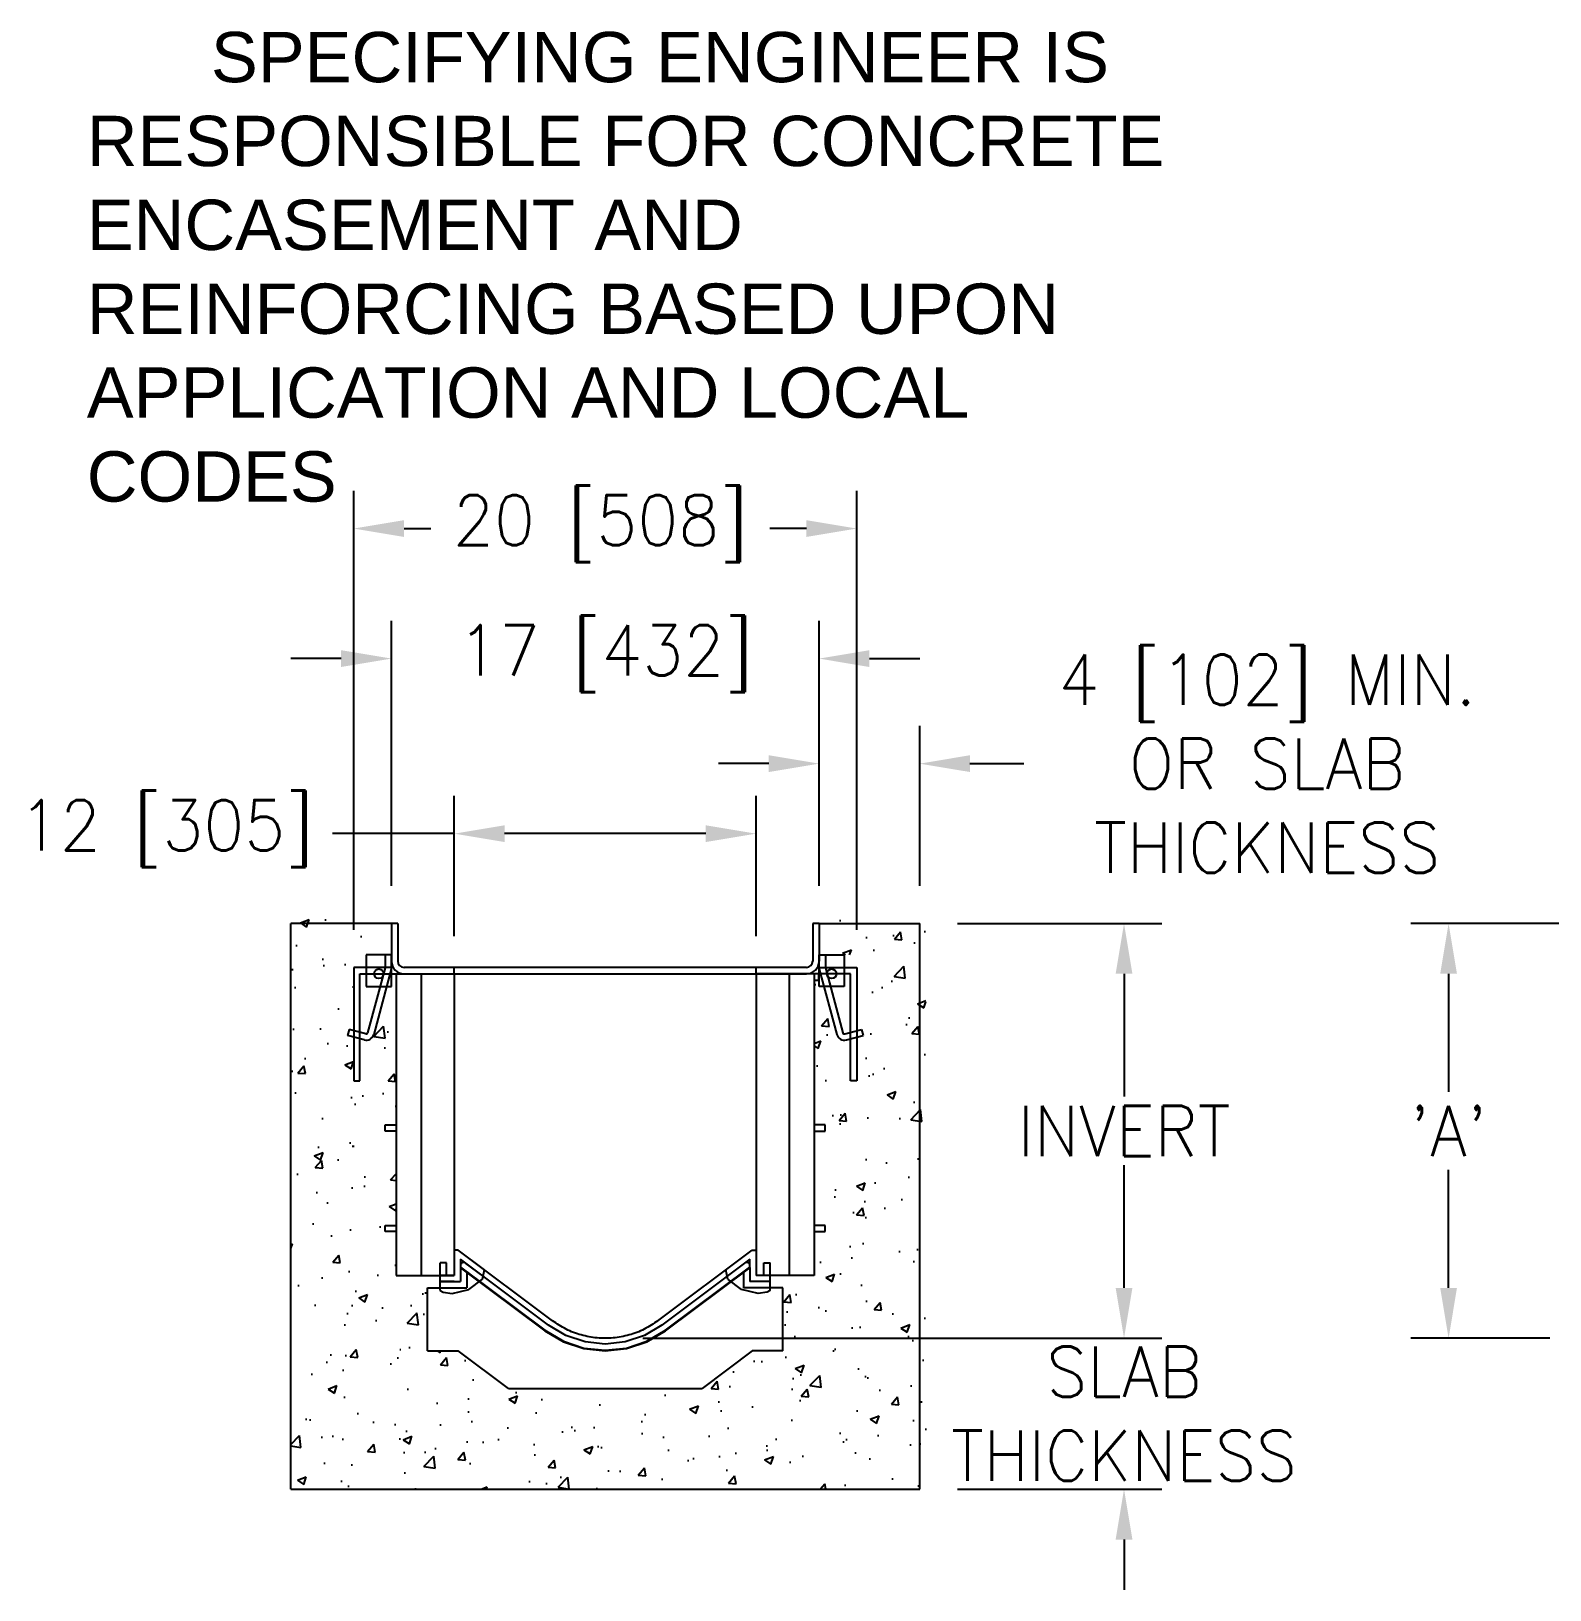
# Model space of a CAD drawing. Extents: x -2 to 148, y 0 to 64.
# Drawn here: x -2 to 58.4, y 0 to 62 of the extents above; entities that cross this region are included whole.
import ezdxf

# ---------------------------------------------------------------- set-up
doc = ezdxf.new("R2010")
doc.units = 0
doc.header["$LTSCALE"] = 0.75
doc.header["$MEASUREMENT"] = 0
doc.layers.get('0').update_dxf_attribs({"linetype": 'CONTINUOUS'})
doc.layers.get('DEFPOINTS').update_dxf_attribs({"linetype": 'CONTINUOUS'})
for name, color, linetype in [('BASE', 7, 'CONTINUOUS'), ('FRAME', 7, 'CONTINUOUS'), ('SIDEWALL', 7, 'CONTINUOUS')]:
    doc.layers.add(name, color=color, linetype=linetype)
doc.styles.add('Sales', font='romans.shx', dxfattribs={"width": 0.95})
doc.dimstyles.new('Sales Drawing', dxfattribs={"dimscale": 4, "dimtxt": 0.5, "dimasz": 0.5, "dimexe": 0.375, "dimexo": 0.375, "dimgap": 0.09, "dimtad": 0, "dimtih": 1, "dimtoh": 1, "dimdec": 4, "dimzin": 0, "dimdsep": 46, "dimlunit": 5, "dimtxsty": 'Sales', "dimcen": 0.09, "dimclrd": 256, "dimclre": 256, "dimadec": 0, "dimazin": 0, "dimtfac": 0.95, "dimtdec": 4, "dimtofl": 0, "dimtmove": 0, "dimatfit": 3, "dimfxl": 0, "dimtolj": 1, "dimtzin": 0, "dimlwd": -1, "dimlwe": -1, "dimarcsym": 0})

# ---------------------------------------------------------------- blocks, each defined once
blk = doc.blocks.new('*D2')
for p, q in [((60.402, 26.488), (52.876, 26.488)), ((54.376, 24.488), (54.376, 19.794)), ((54.376, 12), (54.376, 16.693)), ((58.402, 10), (52.876, 10))]:
    blk.add_line(p, q)
for points in [[(54.043, 24.488), (54.709, 24.488), (54.376, 26.488)], [(54.043, 12), (54.709, 12), (54.376, 10)]]:
    blk.add_solid(points)
at = {"layer": 'DEFPOINTS', "color": 0}
for p in [(61.902, 26.488), (54.376, 10), (59.902, 10)]:
    blk.add_point(p, dxfattribs=at)
at = {"color": 0, "insert": (54.376, 18.244), "char_height": 2, "attachment_point": 5, "style": 'Sales'}
blk.add_mtext("\\A1;'A'", dxfattribs=at)
blk = doc.blocks.new('*D4')
for p, q in [((34.849, 26.488), (42.973, 26.488)), ((41.473, 24.488), (41.473, 19.604)), ((41.473, 12), (41.473, 16.884)), ((22.346, 10), (42.973, 10))]:
    blk.add_line(p, q)
for points in [[(41.139, 24.488), (41.806, 24.488), (41.473, 26.488)], [(41.139, 12), (41.806, 12), (41.473, 10)]]:
    blk.add_solid(points)
at = {"layer": 'DEFPOINTS', "color": 0}
for p in [(33.349, 26.488), (20.846, 10), (41.473, 10)]:
    blk.add_point(p, dxfattribs=at)
at = {"color": 0, "insert": (41.473, 18.244), "char_height": 2, "attachment_point": 5, "style": 'Sales'}
blk.add_mtext('\\A1;INVERT', dxfattribs=at)
blk = doc.blocks.new('*D5')
for p, q in [((41.473, 12), (41.473, 14)), ((22.346, 10), (42.973, 10)), ((34.849, 4), (42.973, 4)), ((41.473, 2), (41.473, 0))]:
    blk.add_line(p, q)
for points in [[(41.139, 12), (41.806, 12), (41.473, 10)], [(41.139, 2), (41.806, 2), (41.473, 4)]]:
    blk.add_solid(points)
at = {"layer": 'DEFPOINTS', "color": 0}
for p in [(20.846, 10), (33.349, 4), (41.473, 4)]:
    blk.add_point(p, dxfattribs=at)
at = {"color": 0, "insert": (41.473, 7), "char_height": 2, "attachment_point": 5, "style": 'Sales'}
blk.add_mtext('\\A1;SLAB\\PTHICKNESS', dxfattribs=at)
blk = doc.blocks.new('*D6')
for p, q in [((29.349, 27.988), (29.349, 34.34)), ((33.349, 27.988), (33.349, 34.34)), ((27.349, 32.84), (25.349, 32.84)), ((35.349, 32.84), (37.485, 32.84))]:
    blk.add_line(p, q)
for points in [[(27.349, 33.174), (27.349, 32.507), (29.349, 32.84)], [(35.349, 33.174), (35.349, 32.507), (33.349, 32.84)]]:
    blk.add_solid(points)
at = {"layer": 'DEFPOINTS', "color": 0}
for p in [(33.349, 32.84), (29.349, 26.488), (33.349, 26.488)]:
    blk.add_point(p, dxfattribs=at)
at = {"color": 0, "insert": (47.164, 32.84), "char_height": 2, "attachment_point": 5, "style": 'Sales'}
blk.add_mtext('\\A1;4 [102] MIN.\\POR SLAB\\PTHICKNESS', dxfattribs=at)
blk = doc.blocks.new('*D7')
for p, q in [((14.846, 25.988), (14.846, 31.557)), ((26.846, 25.988), (26.846, 31.557)), ((14.846, 30.057), (10.004, 30.057)), ((24.846, 30.057), (16.846, 30.057))]:
    blk.add_line(p, q)
for points in [[(16.846, 30.39), (16.846, 29.724), (14.846, 30.057)], [(24.846, 30.39), (24.846, 29.724), (26.846, 30.057)]]:
    blk.add_solid(points)
at = {"layer": 'DEFPOINTS', "color": 0}
for p in [(14.846, 30.057), (14.846, 24.488), (26.846, 24.488)]:
    blk.add_point(p, dxfattribs=at)
at = {"color": 0, "insert": (3.401, 30.057), "char_height": 2, "attachment_point": 5, "style": 'Sales'}
blk.add_mtext('\\A1;12 [305]', dxfattribs=at)
blk = doc.blocks.new('*D8')
for p, q in [((12.349, 27.988), (12.349, 38.516)), ((29.349, 27.988), (29.349, 38.516)), ((10.349, 37.016), (8.349, 37.016)), ((31.349, 37.016), (33.349, 37.016))]:
    blk.add_line(p, q)
for points in [[(10.349, 37.349), (10.349, 36.682), (12.349, 37.016)], [(31.349, 37.349), (31.349, 36.682), (29.349, 37.016)]]:
    blk.add_solid(points)
at = {"layer": 'DEFPOINTS', "color": 0}
for p in [(12.349, 37.016), (12.349, 26.488), (29.349, 26.488)]:
    blk.add_point(p, dxfattribs=at)
at = {"color": 0, "insert": (20.856, 37.016), "char_height": 2, "attachment_point": 5, "style": 'Sales'}
blk.add_mtext('\\A1;17 [432]', dxfattribs=at)
blk = doc.blocks.new('*D10')
for p, q in [((10.849, 26.238), (10.849, 43.685)), ((30.849, 26.238), (30.849, 43.685)), ((12.849, 42.185), (13.919, 42.185)), ((28.849, 42.185), (27.396, 42.185))]:
    blk.add_line(p, q)
for points in [[(12.849, 42.518), (12.849, 41.852), (10.849, 42.185)], [(28.849, 42.518), (28.849, 41.852), (30.849, 42.185)]]:
    blk.add_solid(points)
at = {"layer": 'DEFPOINTS', "color": 0}
for p in [(10.849, 42.185), (10.849, 24.738), (30.849, 24.738)]:
    blk.add_point(p, dxfattribs=at)
at = {"color": 0, "insert": (20.657, 42.185), "char_height": 2, "attachment_point": 5, "style": 'Sales'}
blk.add_mtext('\\A1;20 [508]', dxfattribs=at)

msp = doc.modelspace()

# ---------------------------------------------------------------- hatches: boundary and pattern name
h = msp.add_hatch()
h.set_pattern_fill('AR-CONC', color=256, scale=0.5, style=0)
h.set_pattern_definition([(50, (16.9506, -24.5908), (3.5863, -0.31376), [0.375, -4.125]), (355, (16.9506, -24.5908), (-0.69376, 3.76096), [0.3, -3.3]), (100.4514, (17.2494, -24.617), (2.89255, 3.4472), [0.3187, -3.5057]), (46.184, (16.9506, -23.591), (5.3362, -0.8276), [0.5625, -6.1875]), (96.636, (17.395, -23.66), (4.6733, 4.8706), [0.47805, -5.25856]), (351.184, (16.9506, -23.591), (4.6733, 4.8706), [0.45, -4.95]), (21, (17.4506, -23.8408), (2.98454, -2.0131), [0.375, -4.125]), (326, (17.4506, -23.8408), (1.21658, 3.62575), [0.3, -3.3]), (71.4514, (17.6993, -24.0086), (4.20111, 1.61265), [0.3187, -3.5057]), (37.5, (16.9506, -24.5908), (0.0608, 1.66447), [0, -3.26, 0, -3.35, 0, -3.3125]), (7.5, (16.9506, -24.5908), (1.31535, 1.97206), [0, -1.91, 0, -3.185, 0, -1.2625]), (327.5, (15.8356, -24.5908), (2.669112, -0.112774), [0, -1.25, 0, -3.9, 0, -5.175]), (317.5, (15.3356, -24.5908), (2.91593, 0.50052), [0, -1.625, 0, -2.59, 0, -3.675])])
h.paths.add_polyline_path([(33.59875, 4), (33.59875, 26.73771), (29.59875, 26.73771), (29.59875, 25.23771), (30.59875, 25.23771), (30.59875, 24.73771), (31.09875, 24.73771), (31.09875, 22.22564), (31.28495, 22.27553), (31.34965, 22.03405), (31.09875, 21.96682), (31.09875, 20.23771), (30.84875, 20.23771), (30.84875, 21.89983), (30.68558, 21.85611, -0.41421356), (30.30285, 22.07708), (29.79089, 23.98771), (29.59875, 23.98771), (29.59875, 24.23771), (29.15571, 24.23771), (29.15571, 18.48771), (29.59571, 18.48771), (29.59571, 18.23771), (29.15571, 18.23771), (29.15571, 14.48771), (29.59571, 14.48771), (29.59571, 14.23771), (29.15571, 14.23771), (29.15571, 12.5), (27.40571, 12.5), (27.40571, 12), (27.90571, 12), (27.90571, 9.5), (26.68571, 9.5), (24.69515, 8), (16.99628, 8), (15.00571, 9.5), (13.78571, 9.5), (13.78571, 12), (14.28571, 12), (14.28571, 12.25), (14.28571, 12.25), (14.28571, 12.25), (14.28571, 12.5), (12.53571, 12.5), (12.53571, 14.23771), (12.09571, 14.23771), (12.09571, 14.48771), (12.53571, 14.48771), (12.53571, 18.23771), (12.09571, 18.23771), (12.09571, 18.48771), (12.53571, 18.48771), (12.53571, 24.23771), (12.34875, 24.23771), (12.34875, 23.98771), (12.15661, 23.98771), (11.64466, 22.07708, -0.41421356), (11.26192, 21.85611), (11.09875, 21.89983), (11.09875, 20.23771), (10.84875, 20.23771), (10.84875, 21.96682), (10.59785, 22.03405), (10.66255, 22.27553), (10.84875, 22.22564), (10.84875, 24.73771), (11.34875, 24.73771), (11.34875, 25.23771), (12.34875, 25.23771), (12.34875, 26.73771), (8.34875, 26.73771), (8.34875, 4)])

# ---------------------------------------------------------------- linework, layer by layer
for p, q in [((12.34875, 26.48771), (8.34875, 26.48771)), ((8.34875, 4), (8.34875, 26.48771)), ((29.34875, 26.48771), (33.34875, 26.48771)), ((33.34875, 4), (33.34875, 26.48771)), ((8.34875, 4), (33.34875, 4))]:
    msp.add_line(p, q)
at = {"layer": 'BASE', "linetype": 'Continuous'}
for p, q in [((14.84571, 13.50005), (14.84571, 12.5)), ((15.00571, 13.50005), (14.84571, 13.50005)), ((14.84571, 13.50005), (14.84571, 12.5)), ((15.00571, 13.50005), (14.84571, 13.50005)), ((18.74811, 10.69811), (15.00571, 13.50005)), ((16.05342, 12.71563), (15.00571, 13.50005)), ((15.09571, 13.14078), (15.09571, 12.8285)), ((18.59811, 10.51881), (15.09571, 13.14078)), ((15.09571, 13.14078), (15.09571, 12.8285)), ((22.94332, 10.69811), (26.68571, 13.50005)), ((26.59571, 13.14078), (23.09332, 10.51881)), ((26.59571, 12.8285), (26.59571, 13.14078)), ((26.68571, 13.50005), (26.84571, 13.50005)), ((26.84571, 13.50005), (26.84571, 12.5)), ((14.53571, 13), (14.28571, 13)), ((14.28571, 11.9003), (14.28571, 13)), ((14.53571, 13), (14.28571, 13)), ((14.84571, 12.5), (14.28571, 12.5)), ((14.84571, 12.5), (14.28571, 12.5)), ((14.53571, 12.5), (14.53571, 13)), ((14.53571, 12.5), (14.53571, 13)), ((15.09571, 12.89105), (15.09571, 12.5)), ((15.09571, 12.8285), (18.44828, 10.31869)), ((15.09571, 12.80768), (15.09571, 12.25)), ((15.09571, 12.80768), (15.09571, 12.25)), ((15.09571, 12.8051), (18.44828, 10.29529)), ((15.99591, 12.46687), (15.29563, 12.99112)), ((15.34571, 12.64134), (15.85435, 12.26056)), ((15.34571, 12.64134), (15.34571, 12)), ((15.34571, 12.61794), (15.83861, 12.24895)), ((15.96752, 12.34411), (16.05342, 12.71563)), ((23.24315, 10.31869), (26.59571, 12.8285)), ((23.24315, 10.29529), (26.59571, 12.8051)), ((25.72391, 12.34411), (25.63801, 12.71563)), ((26.34571, 12.64134), (26.34571, 12)), ((26.59571, 12.80768), (26.59571, 12.25)), ((27.40571, 12.5), (26.84571, 12.5)), ((27.15571, 13), (27.40571, 13)), ((27.15571, 12.5), (27.15571, 13)), ((27.40571, 11.9003), (27.40571, 13)), ((13.78571, 9.5), (13.78571, 12)), ((13.78571, 12), (15.34571, 12)), ((14.28571, 12.25), (15.09571, 12.25)), ((14.28571, 12.25), (15.09571, 12.25)), ((14.84571, 12.25), (14.28571, 12.25)), ((14.28571, 11.9003), (14.40212, 11.83838)), ((14.40212, 11.83838), (14.75685, 11.78164)), ((14.75685, 11.78164), (15.4239, 11.94281)), ((15.4239, 11.94281), (15.96752, 12.34411)), ((26.26753, 11.94281), (25.72391, 12.34411)), ((26.93458, 11.78164), (26.26753, 11.94281)), ((27.90571, 12), (26.34571, 12)), ((27.40571, 12.25), (26.59571, 12.25)), ((27.28931, 11.83838), (26.93458, 11.78164)), ((27.40571, 11.9003), (27.28931, 11.83838)), ((27.90571, 9.5), (27.90571, 12)), ((13.78571, 9.5), (15.00571, 9.5)), ((16.99628, 8), (15.00571, 9.5)), ((26.68571, 9.5), (24.69515, 8)), ((27.90571, 9.5), (26.68571, 9.5)), ((16.99628, 8), (24.69515, 8))]:
    msp.add_line(p, q, dxfattribs=at)
for points in [[(18.44828, 10.31869), (19.18382, 9.88226), (19.99533, 9.61215), (20.84571, 9.52073), (21.6961, 9.61215), (22.50761, 9.88226), (23.24315, 10.31869)], [(18.44828, 10.29529), (19.18382, 9.85886), (19.99533, 9.58876), (20.84571, 9.49733), (21.6961, 9.58876), (22.50761, 9.85886), (23.24315, 10.29529)], [(23.09332, 10.51881), (22.40375, 10.10965), (21.64295, 9.85643), (20.84571, 9.77071), (20.04848, 9.85643), (19.28768, 10.10965), (18.59811, 10.51881)]]:
    msp.add_lwpolyline(points, dxfattribs=at)
for centre, start, end in [((15.22071, 12.89105), 53.1806265, 180), ((26.47071, 12.89105), 0, 126.8193735)]:
    msp.add_arc(centre, 0.125, start, end, dxfattribs=at)
msp.add_spline([(22.94332, 10.69811), (22.39638, 10.36214), (21.79741, 10.13175), (21.16653, 10.0146), (20.5249, 10.0146), (19.89401, 10.13175), (19.29505, 10.36214), (18.74811, 10.69811)], degree=3, dxfattribs=at)
at = {"layer": 'FRAME'}
for p, q in [((12.59875, 26.48771), (12.34875, 26.48771)), ((12.34875, 26.48771), (12.34875, 24.98771)), ((12.59875, 26.48771), (12.59875, 24.98771)), ((29.09875, 26.48771), (29.09875, 24.98771)), ((29.34875, 26.48771), (29.09875, 26.48771)), ((29.34875, 26.48771), (29.34875, 24.98771)), ((12.34875, 25.23771), (11.34875, 25.23771)), ((11.34875, 25.23771), (11.34875, 23.98771)), ((12.09875, 25.23771), (12.09875, 24.74594)), ((12.34875, 23.98771), (12.34875, 25.23771)), ((29.34875, 25.23771), (30.34875, 25.23771)), ((29.34875, 23.98771), (29.34875, 25.23771)), ((29.59875, 25.23771), (29.59875, 24.74594)), ((30.34875, 25.23771), (30.34875, 23.98771)), ((12.34875, 24.73771), (10.84875, 24.73771)), ((10.84875, 24.73771), (10.84875, 20.23771)), ((11.09875, 20.23771), (11.09875, 24.48771)), ((11.09875, 24.48771), (12.34875, 24.48771)), ((12.09662, 24.72976), (11.40318, 22.14178)), ((12.34023, 24.673), (11.64466, 22.07708)), ((28.84875, 24.73771), (12.84875, 24.73771)), ((12.84875, 24.48771), (28.84875, 24.48771)), ((14.84875, 24.48771), (14.84875, 24.73771)), ((26.84875, 24.48771), (26.84875, 24.73771)), ((29.34875, 24.73771), (30.84875, 24.73771)), ((30.59875, 24.48771), (29.34875, 24.48771)), ((29.35727, 24.673), (30.05285, 22.07708)), ((29.60088, 24.72976), (30.29433, 22.14178)), ((30.59875, 20.23771), (30.59875, 24.48771)), ((30.84875, 24.73771), (30.84875, 20.23771)), ((11.34875, 23.98771), (12.34875, 23.98771)), ((30.34875, 23.98771), (29.34875, 23.98771)), ((10.66255, 22.27553), (10.59785, 22.03405)), ((11.26192, 21.85611), (10.59785, 22.03405)), ((11.32663, 22.09759), (10.66255, 22.27553)), ((30.37087, 22.09759), (31.03495, 22.27553)), ((30.43558, 21.85611), (31.09965, 22.03405)), ((31.03495, 22.27553), (31.09965, 22.03405)), ((10.84875, 20.23771), (11.09875, 20.23771)), ((30.84875, 20.23771), (30.59875, 20.23771))]:
    msp.add_line(p, q, dxfattribs=at)
for centre in [(11.84875, 24.48771), (29.84875, 24.48771)]:
    msp.add_circle(centre, 0.19, dxfattribs=at)
for centre, radius, start, end in [((12.84875, 24.98771), 0.5, 180, 270), ((12.84875, 24.98771), 0.25, 180, 270), ((28.84875, 24.98771), 0.25, 270, 0), ((28.84875, 24.98771), 0.5, 270, 0), ((12.03625, 24.74594), 0.0625, 345, 0), ((29.66125, 24.74594), 0.3125, 180, 195), ((29.66125, 24.74594), 0.0625, 180, 195), ((11.3428, 22.15796), 0.3125, 255, 345), ((11.3428, 22.15796), 0.0625, 255, 345), ((30.3547, 22.15796), 0.3125, 195, 285), ((30.3547, 22.15796), 0.0625, 195, 285)]:
    msp.add_arc(centre, radius, start, end, dxfattribs=at)
at = {"layer": 'SIDEWALL', "linetype": 'Continuous'}
for p, q in [((12.34571, 24.48771), (14.84571, 24.48771)), ((12.34571, 24.23771), (12.34571, 24.48771)), ((12.53571, 24.48771), (12.53571, 12.5)), ((13.53571, 24.48771), (13.53571, 12.5)), ((14.84571, 24.48771), (14.84571, 12.5)), ((26.84571, 24.48771), (26.84571, 12.5)), ((29.34571, 24.48771), (26.84571, 24.48771)), ((28.15571, 24.48771), (28.15571, 12.5)), ((29.15571, 24.48771), (29.15571, 12.5)), ((29.15571, 24.23771), (29.34571, 24.23771)), ((29.34571, 24.23771), (29.34571, 24.48771)), ((12.09571, 18.48771), (12.53571, 18.48771)), ((12.09571, 18.23771), (12.09571, 18.48771)), ((12.53571, 18.23771), (12.09571, 18.23771)), ((29.59571, 18.48771), (29.15571, 18.48771)), ((29.15571, 18.23771), (29.59571, 18.23771)), ((29.59571, 18.23771), (29.59571, 18.48771)), ((12.09571, 14.23771), (12.09571, 14.48771)), ((12.09571, 14.48771), (12.53571, 14.48771)), ((29.59571, 14.48771), (29.15571, 14.48771)), ((29.59571, 14.23771), (29.59571, 14.48771)), ((12.53571, 14.23771), (12.09571, 14.23771)), ((29.15571, 14.23771), (29.59571, 14.23771)), ((12.53571, 12.5), (14.84571, 12.5)), ((29.15571, 12.5), (26.84571, 12.5))]:
    msp.add_line(p, q, dxfattribs=at)

# ---------------------------------------------------------------- texts
at = {"insert": (0.23739, 61.92551), "char_height": 2, "attachment_point": 1}
msp.add_mtext_dynamic_manual_height_columns('{\\fArial|b0|i0|c0|p34;\\W6.35807; }{\\fArial|b0|i0|c0|p34;SPECIFYING ENGINEER IS }{\\fArial|b0|i0|c0|p34;\\W6.35807; }{\\fArial|b0|i0|c0|p34;RESPONSIBLE FOR CONCRETE }{\\fArial|b0|i0|c0|p34;\\W6.35807; }{\\fArial|b0|i0|c0|p34;ENCASEMENT AND }{\\fArial|b0|i0|c0|p34;\\W6.35807; }{\\fArial|b0|i0|c0|p34;REINFORCING BASED UPON }{\\fArial|b0|i0|c0|p34;\\W6.35807; }{\\fArial|b0|i0|c0|p34;APPLICATION AND LOCAL CODES }', width=45.5317261, gutter_width=0.75, heights=[0], dxfattribs=at)

# ---------------------------------------------------------------- dimensions: what is measured, and where the dimension line sits
for base, p1, p2, picture, middle in [((10.84875, 42.185), (30.84875, 24.73771), (10.84875, 24.73771), '*D10', (20.65745, 42.185)), ((12.34875, 37.01569), (29.34875, 26.48771), (12.34875, 26.48771), '*D8', (20.85638, 37.01569)), ((14.84571, 30.05701), (26.84571, 24.48771), (14.84571, 24.48771), '*D7', (3.40079, 30.05701))]:
    dim = msp.add_linear_dim(base=base, p1=p1, p2=p2, dimstyle='Sales Drawing')
    dim.commit()
    dim.dimension.update_dxf_attribs({"geometry": picture, "text_midpoint": middle, "dimtype": 160})
dim = msp.add_linear_dim(base=(33.34875, 32.84048), p1=(29.34875, 26.48771), p2=(33.34875, 26.48771), text='<> MIN.\\POR SLAB\\PTHICKNESS', dimstyle='Sales Drawing')
dim.commit()
dim.dimension.update_dxf_attribs({"geometry": '*D6', "text_midpoint": (47.16409, 32.84048), "dimtype": 160})
for base, p1, p2, text, picture, middle in [((41.47262, 9.99971), (33.34875, 26.48771), (20.84571, 9.99971), 'INVERT', '*D4', (41.47262, 18.24371)), ((54.37604, 9.99971), (61.90247, 26.48771), (59.90247, 9.99971), "'A'", '*D2', (54.37604, 18.24371))]:
    dim = msp.add_linear_dim(base=base, p1=p1, p2=p2, angle=90, text=text, dimstyle='Sales Drawing')
    dim.commit()
    dim.dimension.update_dxf_attribs({"geometry": picture, "text_midpoint": middle})
dim = msp.add_linear_dim(base=(41.47262, 4), p1=(20.84571, 9.99971), p2=(33.34875, 4), angle=90, text='SLAB\\PTHICKNESS', dimstyle='Sales Drawing', override={"dimgap": 0.0625})
dim.commit()
dim.dimension.update_dxf_attribs({"geometry": '*D5', "text_midpoint": (41.47262, 6.99985), "dimtype": 160})

doc.saveas('drawing.dxf')
